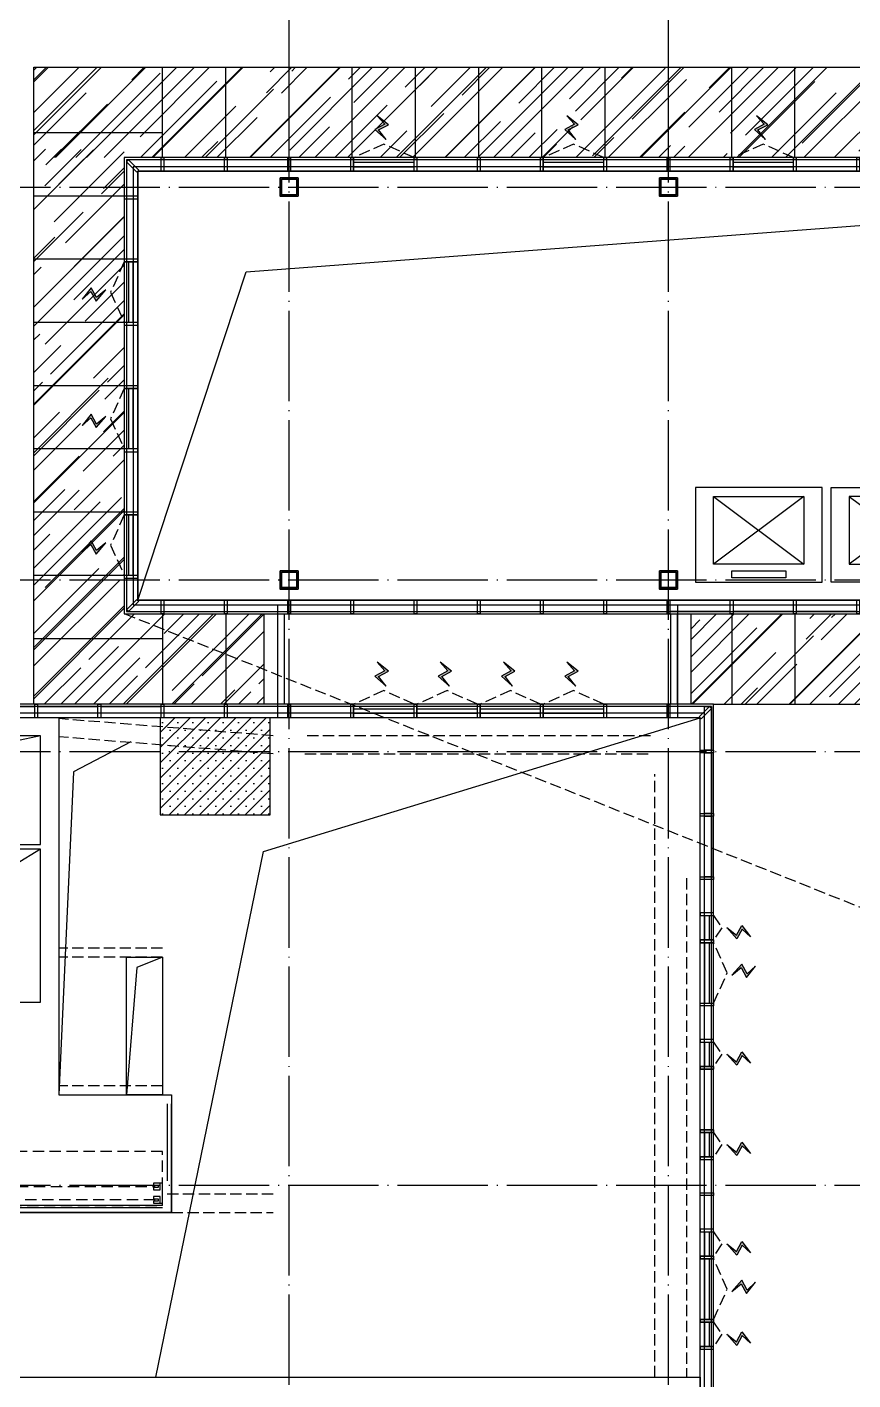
# Model space of a CAD drawing. Extents: x -2209072 to 495824, y -92434 to 572724.
# Drawn here: x 214211 to 232497, y 94390 to 124341 of the extents above; entities that cross this region are included whole.
import ezdxf

# ---------------------------------------------------------------- set-up
doc = ezdxf.new("R2010")
doc.units = 0
doc.header["$LTSCALE"] = 1000
doc.header["$MEASUREMENT"] = 0
for name, pattern in [('6#7#幕墙$0$$1$DASH', [0.35, 0.25, -0.1]), ('6#7#幕墙$0$DASH', [0.35, 0.25, -0.1]), ('X-104 6#7#平面$0$109-34 轴网$0$L1$0$$AUDIT_BAD_LTYPE1', [0]), ('X-104 6#7#平面$0$CACHE', [0.375, 0.25, -0.125]), ('X-104 6#7#平面$0$DASH', [0.35, 0.25, -0.1]), ('X-104 6#7#平面$0$DOTE', [2.42, 2, -0.2, 0.02, -0.2])]:
    doc.linetypes.add(name, pattern=pattern)
doc.layers.get('0').update_dxf_attribs({"linetype": 'CONTINUOUS'})
for name, color, linetype in [('6#7#幕墙$0$04-电动窗', 1, 'CONTINUOUS'), ('6#7#幕墙$0$05-填充_18', 18, 'CONTINUOUS'), ('6#7#幕墙$0$A-C_玻璃幕墙', 140, 'CONTINUOUS'), ('6#7#幕墙$0$A-C_窗', 140, 'CONTINUOUS'), ('6#7#幕墙$0$A-TECH_结构', 21, 'CONTINUOUS'), ('6#7#幕墙$0$A-金属背板', 30, 'CONTINUOUS'), ('X-104 6#7#平面$0$A-C_玻璃幕墙', 140, 'CONTINUOUS'), ('X-104 6#7#平面$0$A-E_栏杆', 232, 'CONTINUOUS'), ('X-104 6#7#平面$0$A-E_电梯', 171, 'CONTINUOUS'), ('X-104 6#7#平面$0$A-FC', 242, 'X-104 6#7#平面$0$CACHE'), ('X-104 6#7#平面$0$A-O_屋面', 201, 'CONTINUOUS'), ('X-104 6#7#平面$0$A-SUR_看线', 231, 'CONTINUOUS'), ('X-104 6#7#平面$0$A-TECH_结构', 21, 'CONTINUOUS'), ('X-104 6#7#平面$0$A_AXIS-轴线', 36, 'X-104 6#7#平面$0$DOTE'), ('X-104 6#7#平面$0$A_STR-砌块墙', 121, 'CONTINUOUS'), ('X-104 6#7#平面$0$EH_玻璃', 156, 'CONTINUOUS')]:
    doc.layers.add(name, color=color, linetype=linetype)
doc.layers.add('X-104 6#7#平面$0$钢柱', color=51, linetype='CONTINUOUS', lineweight=35)

# ---------------------------------------------------------------- blocks, each defined once
blk = doc.blocks.new('*U1335')
at = {"layer": 'X-104 6#7#平面$0$A-E_栏杆'}
for points in [[(-5250, 50), (0, 50)], [(-5250, 0), (0, 0)]]:
    blk.add_lwpolyline(points, dxfattribs=at)
at = {"layer": 'X-104 6#7#平面$0$A-FC'}
for p, q in [((-150, 475), (-5085, 475)), ((-5085, 174), (-165, 174))]:
    blk.add_line(p, q, dxfattribs=at)
blk.add_lwpolyline([(0, 50), (-5250, 50), (-5250, 1250), (0, 1250)], close=True, dxfattribs=at)
at = {"layer": 'X-104 6#7#平面$0$A-FC', "ltscale": 1000}
for points in [[(-5200, 100), (-5200, 250), (-5050, 250), (-5050, 200), (-5150, 200), (-5150, 150), (-5050, 150), (-5050, 100), (-5250, 100), (-5250, 550), (-5050, 550), (-5050, 500), (-5150, 500), (-5150, 450), (-5050, 450), (-5050, 400), (-5200, 400), (-5200, 550)], [(-50, 100), (-50, 250), (-200, 250), (-200, 200), (-100, 200), (-100, 150), (-200, 150), (-200, 100), (0, 100), (0, 550), (-200, 550), (-200, 500), (-100, 500), (-100, 450), (-200, 450), (-200, 400), (-50, 400), (-50, 550)]]:
    blk.add_lwpolyline(points, dxfattribs=at)
blk = doc.blocks.new('X-104 6#7#平面$0$gvhghjjj')
at = {"layer": 'X-104 6#7#平面$0$A-TECH_结构'}
for points in [[(13950, 17000), (14130, 19254), (14650, 19550)], [(36500, 19550), (35946, 19430), (35800, 17144)], [(20900, 17450), (20440, 17240), (20300, 15650)], [(13950, 14900), (14130, 16604), (14650, 16900)], [(36500, 17044), (35946, 16698), (35800, 13650)], [(13950, 13950), (14130, 14621), (14650, 14800)], [(39200, 14650), (38629, 14421), (38400, 11600)], [(22100, 13650), (21440, 13440), (21300, 11800)]]:
    blk.add_lwpolyline(points, dxfattribs=at)
for points in [[(13950, 17000), (14650, 17000), (14650, 19550), (13950, 19550)], [(35800, 17144), (36500, 17144), (36500, 19550), (35800, 19550)], [(20300, 17450), (20900, 17450), (20900, 15650), (20300, 15650)], [(13950, 16900), (14650, 16900), (14650, 14900), (13950, 14900)], [(35800, 13650), (36500, 13650), (36500, 17044), (35800, 17044)], [(13950, 14800), (14650, 14800), (14650, 13950), (13950, 13950)], [(38400, 14650), (39200, 14650), (39200, 11600), (38400, 11600)], [(21300, 13650), (22100, 13650), (22100, 11800), (21300, 11800)]]:
    blk.add_lwpolyline(points, close=True, dxfattribs=at)
blk = doc.blocks.new('X-104 6#7#平面$0$dfsgfg')
at = {"layer": 'X-104 6#7#平面$0$钢柱'}
for points in [[(-200, 200), (200, 200), (200, -200), (-200, -200), (-200, 200)], [(-170, 170), (170, 170), (170, -170), (-170, -170)]]:
    blk.add_lwpolyline(points, close=True, dxfattribs=at)
blk = doc.blocks.new('X-104 6#7#平面$0$dsgdfg')
at = {"layer": 'X-104 6#7#平面$0$A_AXIS-轴线'}
for points in [[(42000, -4500), (42000, 60900)], [(50400, -4500), (50400, 60900)], [(-4000, 31700), (114300, 31700)], [(-4000, 23000), (114300, 23000)], [(-4000, 19200), (114300, 19200)], [(-4000, 9600), (114300, 9600)]]:
    blk.add_lwpolyline(points, dxfattribs=at)
blk = doc.blocks.new('X-104 6#7#平面$0$esafrg')
at = {"layer": 'X-104 6#7#平面$0$A-TECH_结构'}
for points in [[(39350, 33400), (71250, 33400), (71250, 23900), (39350, 23900)], [(0, 21300), (0, 0), (51800, 0), (51800, 21300)]]:
    blk.add_lwpolyline(points, close=True, dxfattribs=at)
for points in [[(39350, 23900), (41751, 31170), (71250, 33400)], [(42450, 21300), (42450, 23800), (51300, 23800), (51300, 21300)], [(37600, 21300), (37600, 16000), (37600, 16000), (37600, 12950), (40100, 12950), (40100, 10350), (27700, 10350), (27700, 6700), (51800, 6700), (51800, 0)], [(39750, 6700), (42135, 18340), (51800, 21300)]]:
    blk.add_lwpolyline(points, dxfattribs=at)
blk = doc.blocks.new('X-104 6#7#平面$0$fdgdhhhh')
at = {"layer": 'X-104 6#7#平面$0$EH_玻璃'}
h = blk.add_hatch(dxfattribs=at)
h.set_pattern_fill('AR-RROOF', color=256, scale=600, angle=45)
h.set_pattern_definition([(45, (-90634, -7291), (646.5784, 1724.209), [11430, -1524, 3810, -762]), (45, (-90186.8, -6304.9), (-1255.44, 177.809), [2286, -251.46, 4572, -571.5]), (45, (-90822.56, -6563.57), (2440.8336, 3162.8462), [6096, -1066.8, 3048, -762])])
h.paths.add_polyline_path([(-34500, 10094), (-11950, 10094), (-11950, 12094), (-34500, 12094)])
h = blk.add_hatch(dxfattribs=at)
h.set_pattern_fill('AR-RROOF', color=256, scale=600, angle=45)
h.set_pattern_definition([(45, (-104047.1, -14907.54), (646.5784, 1724.209), [11430, -1524, 3810, -762]), (45, (-103599.9, -13921.5), (-1255.44, 177.809), [2286, -251.46, 4572, -571.5]), (45, (-104235.7, -14180.14), (2440.8336, 3162.8462), [6096, -1066.8, 3048, -762])])
h.paths.add_polyline_path([(-29400, -2006), (-29400, -6), (-32500, -6), (-32500, 10260), (-34500, 10289), (-34500, -2006)])
h = blk.add_hatch(dxfattribs=at)
h.set_pattern_fill('AR-RROOF', color=256, scale=600, angle=45)
h.set_pattern_definition([(45, (-78684, -19391), (646.5784, 1724.209), [11430, -1524, 3810, -762]), (45, (-78236.8, -18404.9), (-1255.44, 177.809), [2286, -251.46, 4572, -571.5]), (45, (-78872.56, -18663.57), (2440.8336, 3162.8462), [6096, -1066.8, 3048, -762])])
h.paths.add_polyline_path([(-19950, -2006), (0, -2006), (0, -6), (-19950, -6)])
at = {"layer": 'X-104 6#7#平面$0$A-C_玻璃幕墙'}
for p, q in [((-31650, 10094), (-31650, 12094)), ((-30250, 10094), (-30250, 12094)), ((-28850, 10094), (-28850, 12094)), ((-27450, 10094), (-27450, 12094)), ((-26050, 10094), (-26050, 12094)), ((-24650, 10094), (-24650, 12094)), ((-23250, 10094), (-23250, 12094)), ((-21850, 10094), (-21850, 12094)), ((-20450, 10094), (-20450, 12094)), ((-19050, 10094), (-19050, 12094)), ((-17650, 10094), (-17650, 12094)), ((-31650, 10644), (-34500, 10644)), ((-32500, 9244), (-34500, 9244)), ((-32500, 7844), (-34500, 7844)), ((-32500, 6444), (-34500, 6444)), ((-32500, 5044), (-34500, 5044)), ((-32500, 3644), (-34500, 3644)), ((-32500, 2244), (-34500, 2244)), ((-32500, 844), (-34500, 844)), ((-31650, -6), (-31650, -2006)), ((-30250, -6), (-30250, -2006)), ((-19050, -6), (-19050, -2006)), ((-17650, -6), (-17650, -2006)), ((-31650, -556), (-34500, -556))]:
    blk.add_line(p, q, dxfattribs=at)
for points in [[(-34500, -2006), (-34500, 12094), (-11950, 12094)], [(-19450, -2006), (0, -2006), (0, -6)]]:
    blk.add_lwpolyline(points, dxfattribs=at)
at = {"layer": 'X-104 6#7#平面$0$A-O_屋面', "linetype": 'X-104 6#7#平面$0$DASH'}
blk.add_line((-32500, 0), (1100, -13400), dxfattribs=at)
blk = doc.blocks.new('X-104 6#7#平面$0$fdsgggh')
at = {"layer": 'X-104 6#7#平面$0$A-E_电梯'}
for p, q in [((1000, 1850), (3000, 350)), ((3000, 1850), (1000, 350)), ((6000, 1850), (4000, 350)), ((4000, 1850), (6000, 350))]:
    blk.add_line(p, q, dxfattribs=at)
for points in [[(600, -50), (3400, -50), (3400, 2050), (600, 2050)], [(6400, -50), (3600, -50), (3600, 2050), (6400, 2050)], [(1400, 200), (2600, 200), (2600, 50), (1400, 50)], [(5600, 200), (4400, 200), (4400, 50), (5600, 50)]]:
    blk.add_lwpolyline(points, close=True, dxfattribs=at)
for points in [[(1000, 1850), (3000, 1850), (3000, 350), (1000, 350), (1000, 1850)], [(6000, 1850), (4000, 1850), (4000, 350), (6000, 350), (6000, 1850)]]:
    blk.add_lwpolyline(points, dxfattribs=at)
at = {"layer": 'X-104 6#7#平面$0$A-TECH_结构'}
blk.add_lwpolyline([(6750, 2050), (8300, 2050), (8300, -50), (6750, -50)], close=True, dxfattribs=at)
blk.add_lwpolyline([(6750, -50), (7302, 1754), (8300, 2050)], dxfattribs=at)
blk = doc.blocks.new('6#7#幕墙$0$ii')
blk.add_lwpolyline([(-1340, 0), (0, 0), (0, -150), (-1340, -150)], close=True)
blk = doc.blocks.new('6#7#幕墙$0$rewfdscxzwq')
at = {"layer": '6#7#幕墙$0$A-C_玻璃幕墙'}
for points in [[(39170, 111650), (39230, 111650), (39230, 111350), (39170, 111350)], [(40570, 111650), (40630, 111650), (40630, 111350), (40570, 111350)], [(41970, 111650), (42030, 111650), (42030, 111350), (41970, 111350)], [(43370, 111650), (43430, 111650), (43430, 111350), (43370, 111350)], [(44770, 111650), (44830, 111650), (44830, 111350), (44770, 111350)], [(46170, 111650), (46230, 111650), (46230, 111350), (46170, 111350)], [(47570, 111650), (47630, 111650), (47630, 111350), (47570, 111350)], [(48970, 111650), (49030, 111650), (49030, 111350), (48970, 111350)], [(50370, 111650), (50430, 111650), (50430, 111350), (50370, 111350)], [(51770, 111650), (51830, 111650), (51830, 111350), (51770, 111350)], [(53170, 111650), (53230, 111650), (53230, 111350), (53170, 111350)], [(54570, 111650), (54630, 111650), (54630, 111350), (54570, 111350)], [(55970, 111650), (56030, 111650), (56030, 111350), (55970, 111350)], [(57370, 111650), (57430, 111650), (57430, 111350), (57370, 111350)], [(58770, 111650), (58830, 111650), (58830, 111350), (58770, 111350)], [(60170, 111650), (60230, 111650), (60230, 111350), (60170, 111350)], [(61570, 111650), (61630, 111650), (61630, 111350), (61570, 111350)], [(62970, 111650), (63030, 111650), (63030, 111350), (62970, 111350)], [(64370, 111650), (64430, 111650), (64430, 111350), (64370, 111350)], [(65770, 111650), (65830, 111650), (65830, 111350), (65770, 111350)], [(67170, 111650), (67230, 111650), (67230, 111350), (67170, 111350)], [(68570, 111650), (68630, 111650), (68630, 111350), (68570, 111350)], [(69970, 111650), (70030, 111650), (70030, 111350), (69970, 111350)]]:
    blk.add_lwpolyline(points, close=True, dxfattribs=at)
blk = doc.blocks.new('6#7#幕墙$0$gfrggcxvxgr')
at = {"layer": '6#7#幕墙$0$A-C_玻璃幕墙'}
for points in [[(39170, 121450), (39230, 121450), (39230, 121150), (39170, 121150)], [(40570, 121450), (40630, 121450), (40630, 121150), (40570, 121150)], [(41970, 121450), (42030, 121450), (42030, 121150), (41970, 121150)], [(43370, 121450), (43430, 121450), (43430, 121150), (43370, 121150)], [(44770, 121450), (44830, 121450), (44830, 121150), (44770, 121150)], [(46170, 121450), (46230, 121450), (46230, 121150), (46170, 121150)], [(47570, 121450), (47630, 121450), (47630, 121150), (47570, 121150)], [(48970, 121450), (49030, 121450), (49030, 121150), (48970, 121150)], [(50370, 121450), (50430, 121450), (50430, 121150), (50370, 121150)], [(51770, 121450), (51830, 121450), (51830, 121150), (51770, 121150)], [(53170, 121450), (53230, 121450), (53230, 121150), (53170, 121150)], [(54570, 121450), (54630, 121450), (54630, 121150), (54570, 121150)], [(55970, 121450), (56030, 121450), (56030, 121150), (55970, 121150)], [(57370, 121450), (57430, 121450), (57430, 121150), (57370, 121150)], [(58770, 121450), (58830, 121450), (58830, 121150), (58770, 121150)], [(60170, 121450), (60230, 121450), (60230, 121150), (60170, 121150)], [(61570, 121450), (61630, 121450), (61630, 121150), (61570, 121150)], [(62970, 121450), (63030, 121450), (63030, 121150), (62970, 121150)], [(64370, 121450), (64430, 121450), (64430, 121150), (64370, 121150)], [(65770, 121450), (65830, 121450), (65830, 121150), (65770, 121150)], [(67170, 121450), (67230, 121450), (67230, 121150), (67170, 121150)], [(68570, 121450), (68630, 121450), (68630, 121150), (68570, 121150)], [(69970, 121450), (70030, 121450), (70030, 121150), (69970, 121150)]]:
    blk.add_lwpolyline(points, close=True, dxfattribs=at)
blk = doc.blocks.new('6#7#幕墙$0$saklshkjdhkjsa')
at = {"layer": '6#7#幕墙$0$04-电动窗'}
h = blk.add_hatch(color=1, dxfattribs=at)
h.dxf.hatch_style = 1
h.paths.add_polyline_path([(102, 870), (273, 682), (56, 564), (305, 345), (136, 554), (352, 672)])
at = {"layer": '6#7#幕墙$0$04-电动窗', "color": 1}
blk.add_lwpolyline([(102, 870), (273, 682), (56, 564), (305, 345), (136, 554), (352, 672), (102, 870)], close=True, dxfattribs=at)
at = {"layer": '6#7#幕墙$0$A-C_玻璃幕墙'}
for points in [[(30, 50), (30, -250), (-30, -250), (-30, 50), (30, 50)], [(630, 50), (630, -250), (570, -250), (570, 50), (630, 50)]]:
    blk.add_lwpolyline(points, dxfattribs=at)
at = {"layer": '6#7#幕墙$0$A-C_窗', "linetype": 'ByBlock'}
for p, q in [((30, 50), (570, 50)), ((30, -250), (30, 50)), ((570, -250), (570, 50)), ((570, -50), (30, -50)), ((570, -150), (30, -150)), ((30, -250), (570, -250))]:
    blk.add_line(p, q, dxfattribs=at)
at = {"layer": '6#7#幕墙$0$A-C_窗', "linetype": '6#7#幕墙$0$$1$DASH'}
blk.add_lwpolyline([(570, 50), (300, 230), (30, 50)], dxfattribs=at)
blk = doc.blocks.new('6#7#幕墙$0$jiao')
at = {"layer": '6#7#幕墙$0$A-C_窗'}
blk.add_lwpolyline([(51079, -1171), (51308, -1400), (51350, -1358), (51121, -1129)], close=True, dxfattribs=at)
blk = doc.blocks.new('*U1635')
at = {"layer": '6#7#幕墙$0$A-金属背板'}
blk.add_lwpolyline([(670, 5), (670, -5), (-670, -5), (-670, 5)], close=True, dxfattribs=at)
blk = doc.blocks.new('*U1636')
at = {"layer": '6#7#幕墙$0$A-C_窗', "color": 0, "linetype": 'ByBlock', "lineweight": -2, "transparency": 16777216}
for p in [(0, 0), (1400, 0), (2800, 0), (4200, 0), (5600, 0), (7000, 0)]:
    blk.add_blockref('*U1635', p, dxfattribs=at)
blk = doc.blocks.new('6#7#幕墙$0$$TCHSYS$WIN2D')
for p, q in [((-0.5, 0.5), (0.5, 0.5)), ((-0.5, 0.5), (-0.5, -0.5)), ((0.5, 0.5), (0.5, -0.5)), ((0.5, 0.167), (-0.5, 0.167)), ((0.5, -0.167), (-0.5, -0.167)), ((-0.5, -0.5), (0.5, -0.5))]:
    blk.add_line(p, q)
blk = doc.blocks.new('6#7#幕墙$0$开启扇')
at = {"layer": '6#7#幕墙$0$04-电动窗'}
h = blk.add_hatch(color=1, dxfattribs=at)
h.dxf.hatch_style = 1
h.paths.add_polyline_path([(822, 978), (651, 790), (867, 672), (619, 453), (788, 663), (571, 780)])
at = {"layer": '6#7#幕墙$0$04-电动窗', "color": 1}
blk.add_lwpolyline([(822, 978), (651, 790), (867, 672), (619, 453), (788, 663), (571, 780), (822, 978)], close=True, dxfattribs=at)
at = {"layer": '6#7#幕墙$0$A-C_窗', "linetype": '6#7#幕墙$0$DASH'}
blk.add_lwpolyline([(0, 50), (670, 350), (1340, 50)], dxfattribs=at)
at = {"layer": '6#7#幕墙$0$A-C_窗', "xscale": -1340, "yscale": 300, "zscale": 1340, "rotation": 180}
blk.add_blockref('6#7#幕墙$0$$TCHSYS$WIN2D', (670, -100), dxfattribs=at)
blk = doc.blocks.new('6#7#幕墙$0$AUDIT_I_180910175819-0')
blk.add_lwpolyline([(-970, 0), (0, 0), (0, -150), (-970, -150)], close=True)
blk = doc.blocks.new('*U1644')
at = {"layer": '6#7#幕墙$0$A-C_玻璃幕墙', "rotation": 270}
blk.add_blockref('6#7#幕墙$0$开启扇', (-50, 670), dxfattribs=at)
blk = doc.blocks.new('*U1645')
at = {"layer": '6#7#幕墙$0$A-C_玻璃幕墙'}
blk.add_lwpolyline([(150, 30), (150, -30), (-150, -30), (-150, 30)], close=True, dxfattribs=at)
blk = doc.blocks.new('6#7#幕墙$0$A$C4D1C7240')
at = {"layer": '6#7#幕墙$0$A-C_窗'}
for points in [[(-321, 9821), (-92, 10050), (-50, 10008), (-279, 9779)], [(-321, 279), (-92, 50), (-50, 92), (-279, 321)]]:
    blk.add_lwpolyline(points, close=True, dxfattribs=at)
at = {"layer": '6#7#幕墙$0$A-C_玻璃幕墙', "color": 0, "linetype": 'ByBlock', "lineweight": -2, "transparency": 16777216, "extrusion": (0, 0, -1), "xscale": -1, "zscale": -1}
for p in [(150, 9220), (150, 7820), (150, 6420), (150, 5020), (150, 3620), (150, 2220), (150, 820)]:
    blk.add_blockref('*U1645', p, dxfattribs=at)
at = {"layer": '6#7#幕墙$0$A-C_玻璃幕墙', "color": 0, "linetype": 'ByBlock', "lineweight": -2, "transparency": 16777216}
for p in [(0, 7120), (0, 4320), (0, 1520)]:
    blk.add_blockref('*U1644', p, dxfattribs=at)
blk = doc.blocks.new('*U1992')
at = {"layer": '6#7#幕墙$0$A-C_玻璃幕墙', "xscale": -1}
blk.add_blockref('6#7#幕墙$0$开启扇', (670, -50), dxfattribs=at)
blk = doc.blocks.new('*U1993')
at = {"color": 0, "linetype": 'ByBlock', "lineweight": -2, "transparency": 16777216}
blk.add_blockref('*U1992', (0, 0), dxfattribs=at)
blk = doc.blocks.new('6#7#幕墙')
at = {"layer": '6#7#幕墙$0$A-C_玻璃幕墙'}
for points in [[(216362, 111350), (248862, 111350), (248862, 121450), (216362, 121450)], [(216412, 111400), (248812, 111400), (248812, 121400), (216412, 121400)], [(216562, 111550), (248662, 111550), (248662, 121250), (216562, 121250)], [(214382, 109350), (214442, 109350), (214442, 109050), (214382, 109050)], [(215782, 109350), (215842, 109350), (215842, 109050), (215782, 109050)], [(217182, 109350), (217242, 109350), (217242, 109050), (217182, 109050)], [(218582, 109350), (218642, 109350), (218642, 109050), (218582, 109050)], [(219982, 109350), (220042, 109350), (220042, 109050), (219982, 109050)], [(221382, 109350), (221442, 109350), (221442, 109050), (221382, 109050)], [(222782, 109350), (222842, 109350), (222842, 109050), (222782, 109050)], [(224182, 109350), (224242, 109350), (224242, 109050), (224182, 109050)], [(225582, 109350), (225642, 109350), (225642, 109050), (225582, 109050)], [(226982, 109350), (227042, 109350), (227042, 109050), (226982, 109050)], [(228382, 109350), (228442, 109350), (228442, 109050), (228382, 109050)], [(177062, 109300), (177062, 87500), (229362, 87500), (229362, 109300)], [(177212, 109150), (177212, 87650), (229212, 87650), (229212, 109150)], [(229412, 108330), (229412, 108270), (229112, 108270), (229112, 108330)], [(229412, 106930), (229412, 106870), (229112, 106870), (229112, 106930)], [(229412, 105530), (229412, 105470), (229112, 105470), (229112, 105530)], [(229412, 104130), (229412, 104070), (229112, 104070), (229112, 104130)], [(229412, 102730), (229412, 102670), (229112, 102670), (229112, 102730)], [(229412, 101330), (229412, 101270), (229112, 101270), (229112, 101330)], [(229412, 99930), (229412, 99870), (229112, 99870), (229112, 99930)], [(229412, 98530), (229412, 98470), (229112, 98470), (229112, 98530)], [(229412, 97130), (229412, 97070), (229112, 97070), (229112, 97130)], [(229412, 95730), (229412, 95670), (229112, 95670), (229112, 95730)]]:
    blk.add_lwpolyline(points, close=True, dxfattribs=at)
blk.add_lwpolyline([(177012, 109350), (177012, 87450), (229412, 87450), (229412, 109350), (177012, 109350)], dxfattribs=at)
at = {"layer": '6#7#幕墙$0$A-TECH_结构'}
for points in [[(216662, 111650), (248562, 111650), (248562, 121150), (216662, 121150)], [(177312, 109050), (177312, 87750), (229112, 87750), (229112, 109050)]]:
    blk.add_lwpolyline(points, close=True, dxfattribs=at)
at = {"layer": '6#7#幕墙$0$A-金属背板'}
for points in [[(214382, 109300), (214382, 109290), (213042, 109290), (213042, 109300)], [(215782, 109300), (215782, 109290), (214442, 109290), (214442, 109300)], [(217182, 109300), (217182, 109290), (215842, 109290), (215842, 109300)]]:
    blk.add_lwpolyline(points, close=True, dxfattribs=at)
at = {"layer": '6#7#幕墙$0$05-填充_18', "color": 0, "linetype": 'ByBlock', "lineweight": -2, "transparency": 16777216}
for p in [(222112, 121450), (226312, 121450), (230512, 121450)]:
    blk.add_blockref('*U1993', p, dxfattribs=at)
at = {"layer": '6#7#幕墙$0$A-C_玻璃幕墙', "xscale": -1}
blk.add_blockref('6#7#幕墙$0$A$C4D1C7240', (216362, 111350), dxfattribs=at)
for name, p, rotation in [('6#7#幕墙$0$开启扇', (222782, 109300), 359.9999999999999), ('6#7#幕墙$0$开启扇', (224182, 109300), 359.9999999999999), ('6#7#幕墙$0$开启扇', (225582, 109300), 359.9999999999999), ('6#7#幕墙$0$开启扇', (226982, 109300), 359.9999999999999), ('6#7#幕墙$0$saklshkjdhkjsa', (229362, 104100), 270), ('6#7#幕墙$0$开启扇', (229362, 102730), 270), ('6#7#幕墙$0$saklshkjdhkjsa', (229362, 101300), 270), ('6#7#幕墙$0$saklshkjdhkjsa', (229362, 99300), 270), ('6#7#幕墙$0$saklshkjdhkjsa', (229362, 97100), 270), ('6#7#幕墙$0$开启扇', (229362, 95730), 270), ('6#7#幕墙$0$saklshkjdhkjsa', (229362, 95100), 270)]:
    blk.add_blockref(name, p, dxfattribs=dict(at, rotation=rotation))
at = {"layer": '6#7#幕墙$0$A-C_玻璃幕墙', "rotation": 90}
for name, p in [('6#7#幕墙$0$AUDIT_I_180910175819-0', (229212, 109300)), ('6#7#幕墙$0$ii', (229212, 108270)), ('6#7#幕墙$0$ii', (229212, 106870))]:
    blk.add_blockref(name, p, dxfattribs=at)
at = {"layer": '6#7#幕墙$0$A-C_窗'}
for name, p in [('6#7#幕墙$0$gfrggcxvxgr', (178012, 0)), ('6#7#幕墙$0$rewfdscxzwq', (178012, 0)), ('*U1636', (229112, 111405))]:
    blk.add_blockref(name, p, dxfattribs=at)
at = {"layer": '6#7#幕墙$0$A-C_窗', "xscale": -1, "rotation": 180}
blk.add_blockref('6#7#幕墙$0$jiao', (178012, 107900), dxfattribs=at)
blk = doc.blocks.new('X-104 6#7#平面')
at = {"layer": 'X-104 6#7#平面$0$A-SUR_看线'}
h = blk.add_hatch(dxfattribs=at)
h.set_pattern_fill('SACNCR', color=18, scale=200)
h.set_pattern_definition([(45, (-0.1, 0.12), (-168.3798, 168.3798), []), (45, (168.28, 0.12), (-168.3798, 168.3798), [0, -238.125])])
h.paths.add_polyline_path([(217162, 106900), (219592, 106900), (219592, 109050), (217162, 109050)])
at = {"layer": 'X-104 6#7#平面$0$A-E_栏杆'}
for points in [[(205012, 98100), (217412, 98100), (217412, 100500)], [(217312, 100500), (217312, 98800)], [(217212, 98200), (212012, 98200)]]:
    blk.add_lwpolyline(points, dxfattribs=at)
at = {"layer": 'X-104 6#7#平面$0$A-O_屋面'}
for p, q in [((219462, 109350), (219462, 111350)), ((219912, 109350), (219912, 111350)), ((228462, 109350), (228462, 111350)), ((228912, 109350), (228912, 111350))]:
    blk.add_line(p, q, dxfattribs=at)
at = {"layer": 'X-104 6#7#平面$0$A-SUR_看线'}
blk.add_lwpolyline([(217162, 106900), (219592, 106900), (219592, 109050), (217162, 109050)], close=True, dxfattribs=at)
at = {"layer": 'X-104 6#7#平面$0$A-TECH_结构'}
for p, q in [((219762, 109350), (219762, 111350)), ((228612, 109350), (228612, 111350))]:
    blk.add_line(p, q, dxfattribs=at)
at = {"layer": 'X-104 6#7#平面$0$A-TECH_结构', "linetype": 'X-104 6#7#平面$0$DASH'}
for p, q in [((214912, 109050), (214912, 109050)), ((219662, 108650), (214912, 109030)), ((219662, 108248), (214912, 108628)), ((228012, 108650), (220362, 108650)), ((220362, 108250), (228012, 108250)), ((228112, 94450), (228112, 107800)), ((228812, 105500), (228812, 94450)), ((217212, 103950), (214912, 103950)), ((217212, 103750), (214912, 103750)), ((217212, 100900), (214921, 100900)), ((219662, 98500), (217312, 98500)), ((217412, 98100), (219662, 98100))]:
    blk.add_line(p, q, dxfattribs=at)
at = {"layer": 'X-104 6#7#平面$0$A-TECH_结构'}
for points in [[(216512, 108516), (215237, 107854), (214912, 100700)], [(217212, 103750), (216641, 103521), (216412, 100700)]]:
    blk.add_lwpolyline(points, dxfattribs=at)
for name, p in [('6#7#幕墙', (0, 0)), ('X-104 6#7#平面$0$dsgdfg', (178012, 89100)), ('X-104 6#7#平面$0$fdgdhhhh', (248862, 111356)), ('X-104 6#7#平面$0$fdsgggh', (228412, 112100))]:
    blk.add_blockref(name, p)
at = {"linetype": 'X-104 6#7#平面$0$109-34 轴网$0$L1$0$$AUDIT_BAD_LTYPE1', "xscale": -1}
blk.add_blockref('*U1335', (211962, 98200), dxfattribs=at)
at = {"layer": 'X-104 6#7#平面$0$A-TECH_结构'}
blk.add_blockref('X-104 6#7#平面$0$gvhghjjj', (178012, 89100), dxfattribs=at)
at = {"layer": 'X-104 6#7#平面$0$A_STR-砌块墙'}
blk.add_blockref('X-104 6#7#平面$0$esafrg', (177312, 87750), dxfattribs=at)
at = {"layer": 'X-104 6#7#平面$0$钢柱'}
for p in [(220012, 120800), (228412, 120800), (220012, 112100), (228412, 112100)]:
    blk.add_blockref('X-104 6#7#平面$0$dfsgfg', p, dxfattribs=at)

msp = doc.modelspace()

# ---------------------------------------------------------------- block references
msp.add_blockref('X-104 6#7#平面', (0, 0))

doc.saveas('drawing.dxf')
